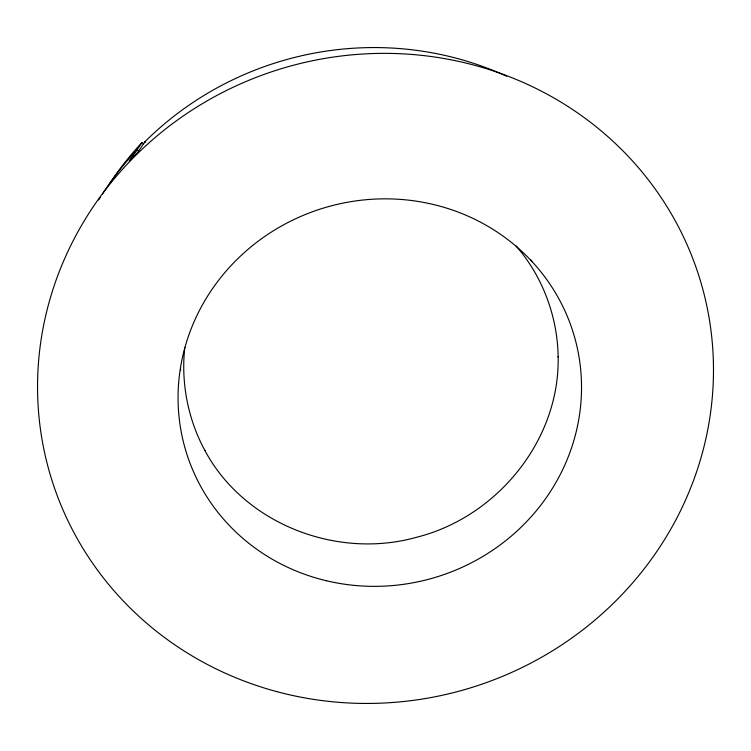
<?xml version="1.0" encoding="UTF-8"?>
<svg xmlns="http://www.w3.org/2000/svg" width="751" height="751" viewBox="0 0 751 751"><rect width="100%" height="100%" fill="white"/><g stroke="black" fill="none" stroke-linecap="round" stroke-linejoin="round"><path stroke-width="1.13" d="M184.802 347.403C180.869 382.832 187.919 419.255 204.939 450.591L204.76 450.29C244.131 524.114 337.143 559.739 416.711 537.228C496.946 517.11 559.993 440.217 558.134 356.594L558.153 356.932C557.542 316.537 542.635 276.509 516.106 245.971M145.732 142.286L144.821 141.826L137.818 152.256A333.547 318.771 -16.8 0 0 129.294 161.043L141.892 142.652L143.826 143.873M138.785 151.289L137.076 149.693A313.946 301.639 -16.8 0 0 102.389 194.143M180.569 370.45A190.698 182.972 -16.8 0 1 180.531 368.131M530.732 259.686A190.698 182.972 -16.8 0 1 532.008 261.601M144.821 141.826A314.66 302.268 -16.8 0 1 506.493 76.189M98.728 199.954A313.946 301.639 -16.8 0 1 100.54 197.034M109.89 183.347A301.733 290.862 -16.8 0 1 141.892 142.652M326.31 580.73A202.517 192.932 -16.8 0 0 574.994 338.663A202.517 192.932 -16.8 0 0 238.086 258.4A202.517 192.932 -16.8 0 0 326.31 580.73M276.734 691.615A339.245 323.719 -16.8 0 0 704.813 297.058A339.245 323.719 -16.8 0 0 144.981 146.539A339.245 323.719 -16.8 0 0 276.734 691.615"/></g></svg>
